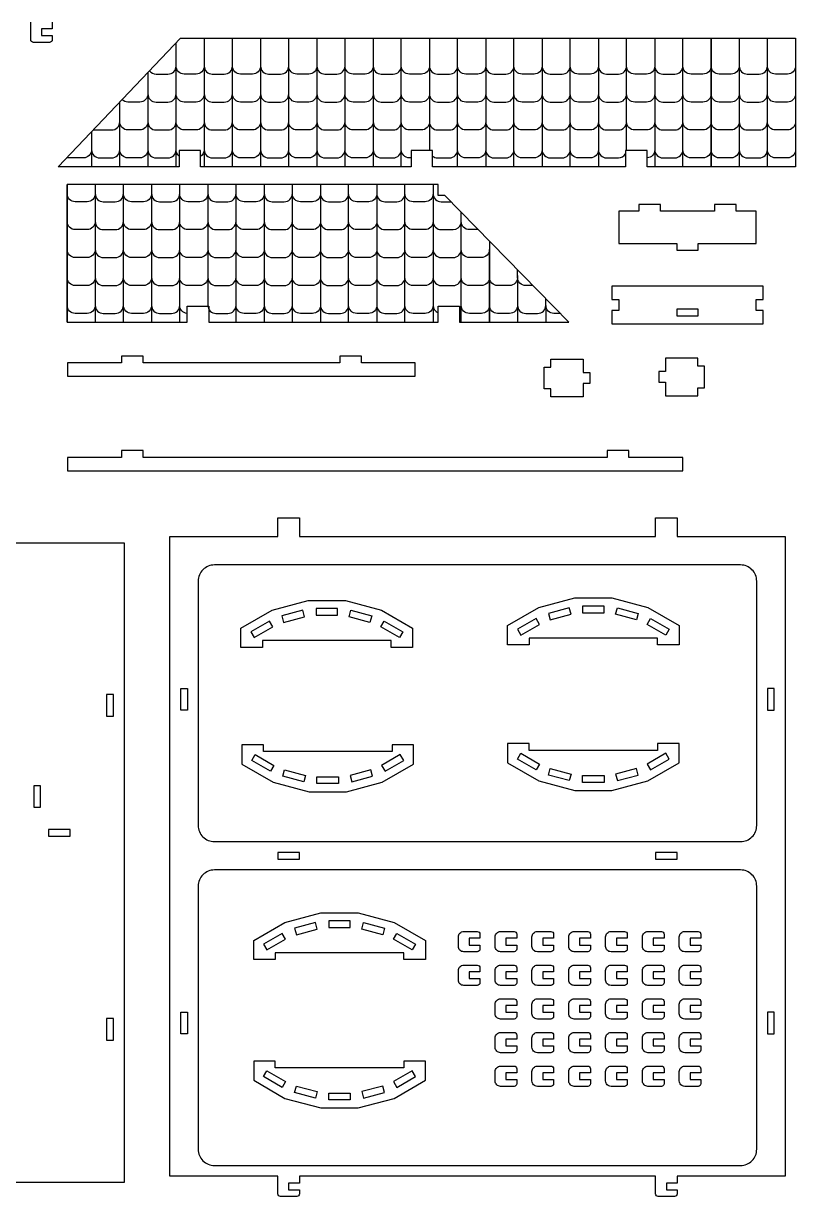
# Model space of a CAD drawing. Extents: x 2649.3 to 2742.3, y 2281.8 to 2353.6.
# Drawn here: x 2713.68 to 2742.3, y 2281.99 to 2325.46 of the extents above; entities that cross this region are included whole.
import ezdxf

# ---------------------------------------------------------------- set-up
doc = ezdxf.new("R2010")
doc.units = 0
doc.header["$MEASUREMENT"] = 0
doc.layers.add('LAYER1', color=18, linetype='CONTINUOUS')

msp = doc.modelspace()

# ---------------------------------------------------------------- linework, layer by layer
at = {"layer": 'LAYER1'}
for points in [[(2714.748, 2325.504), (2714.748, 2325.254), (2714.348, 2325.254), (2714.348, 2325.004), (2714.748, 2325.004), (2714.748, 2324.854, -0.414214), (2714.648, 2324.754), (2714.048, 2324.754, -0.414214), (2713.948, 2324.854), (2713.948, 2325.504)], [(2720.38, 2324.908), (2720.38, 2323.88, -0.414214), (2720.08, 2323.58), (2719.636, 2323.58, -0.414214), (2719.336, 2323.88), (2719.336, 2324.57)], [(2720.38, 2324.908), (2720.38, 2323.88, 0.414214), (2720.68, 2323.58), (2721.124, 2323.58, 0.414214), (2721.424, 2323.88), (2721.424, 2324.908)], [(2722.467, 2324.908), (2722.467, 2323.88, -0.414214), (2722.167, 2323.58), (2721.724, 2323.58, -0.414214), (2721.424, 2323.88), (2721.424, 2324.908)], [(2722.467, 2324.908), (2722.467, 2323.88, 0.414214), (2722.767, 2323.58), (2723.211, 2323.58, 0.414214), (2723.511, 2323.88), (2723.511, 2324.908)], [(2724.554, 2324.908), (2724.554, 2323.88, -0.414214), (2724.254, 2323.58), (2723.811, 2323.58, -0.414214), (2723.511, 2323.88), (2723.511, 2324.908)], [(2724.554, 2324.908), (2724.554, 2323.88, 0.414214), (2724.854, 2323.58), (2725.298, 2323.58, 0.414214), (2725.598, 2323.88), (2725.598, 2324.908)], [(2726.642, 2324.908), (2726.642, 2323.88, -0.414214), (2726.342, 2323.58), (2725.898, 2323.58, -0.414214), (2725.598, 2323.88), (2725.598, 2324.908)], [(2726.642, 2324.908), (2726.642, 2323.88, 0.414214), (2726.942, 2323.58), (2727.385, 2323.58, 0.414214), (2727.685, 2323.88), (2727.685, 2324.908)], [(2728.729, 2324.908), (2728.729, 2323.88, -0.414214), (2728.429, 2323.58), (2727.985, 2323.58, -0.414214), (2727.685, 2323.88), (2727.685, 2324.908)], [(2728.729, 2324.908), (2728.729, 2323.88, 0.414214), (2729.029, 2323.58), (2729.473, 2323.58, 0.414214), (2729.773, 2323.88), (2729.773, 2324.908)], [(2730.816, 2324.908), (2730.816, 2323.88, -0.414214), (2730.516, 2323.58), (2730.073, 2323.58, -0.414214), (2729.773, 2323.88), (2729.773, 2324.908)], [(2730.816, 2324.908), (2730.816, 2323.88, 0.414214), (2731.116, 2323.58), (2731.56, 2323.58, 0.414214), (2731.86, 2323.88), (2731.86, 2324.908)], [(2732.904, 2324.908), (2732.904, 2323.88, -0.414214), (2732.604, 2323.58), (2732.16, 2323.58, -0.414214), (2731.86, 2323.88), (2731.86, 2324.908)], [(2732.904, 2324.908), (2732.904, 2323.88, 0.414214), (2733.204, 2323.58), (2733.647, 2323.58, 0.414214), (2733.947, 2323.88), (2733.947, 2324.908)], [(2734.991, 2324.908), (2734.991, 2323.88, -0.414214), (2734.691, 2323.58), (2734.247, 2323.58, -0.414214), (2733.947, 2323.88), (2733.947, 2324.908)], [(2734.991, 2324.908), (2734.991, 2323.88, 0.414214), (2735.291, 2323.58), (2735.735, 2323.58, 0.414214), (2736.035, 2323.88), (2736.035, 2324.908)], [(2737.078, 2324.908), (2737.078, 2323.88, -0.414214), (2736.778, 2323.58), (2736.335, 2323.58, -0.414214), (2736.035, 2323.88), (2736.035, 2324.908)], [(2737.078, 2324.908), (2737.078, 2323.88, 0.414214), (2737.378, 2323.58), (2737.822, 2323.58, 0.414214), (2738.122, 2323.88), (2738.122, 2324.908)], [(2739.166, 2324.908), (2739.166, 2323.88, -0.414214), (2738.866, 2323.58), (2738.422, 2323.58, -0.414214), (2738.122, 2323.88), (2738.122, 2324.908)], [(2740.209, 2324.908), (2740.209, 2323.88, -0.414214), (2739.909, 2323.58), (2739.466, 2323.58, -0.414214), (2739.166, 2323.88), (2739.166, 2324.908)], [(2740.209, 2324.908), (2740.209, 2323.88, 0.414214), (2740.509, 2323.58), (2740.953, 2323.58, 0.414214), (2741.253, 2323.88), (2741.253, 2324.908)], [(2742.296, 2324.908), (2742.296, 2323.88, -0.414214), (2741.996, 2323.58), (2741.553, 2323.58, -0.414214), (2741.253, 2323.88), (2741.253, 2324.908)], [(2718.35, 2323.704, 0.240596), (2718.593, 2323.58), (2719.036, 2323.58, 0.414214), (2719.336, 2323.88), (2719.336, 2324.74)], [(2718.293, 2323.644), (2718.293, 2322.845, 0.414214), (2718.593, 2322.545), (2719.036, 2322.545, 0.414214), (2719.336, 2322.845), (2719.336, 2323.88)], [(2720.38, 2323.88), (2720.38, 2322.845, -0.414214), (2720.08, 2322.545), (2719.636, 2322.545, -0.414214), (2719.336, 2322.845), (2719.336, 2323.88)], [(2720.38, 2323.88), (2720.38, 2322.845, 0.414214), (2720.68, 2322.545), (2721.124, 2322.545, 0.414214), (2721.424, 2322.845), (2721.424, 2323.88)], [(2722.467, 2323.88), (2722.467, 2322.845, -0.414214), (2722.167, 2322.545), (2721.724, 2322.545, -0.414214), (2721.424, 2322.845), (2721.424, 2323.88)], [(2722.467, 2323.88), (2722.467, 2322.845, 0.414214), (2722.767, 2322.545), (2723.211, 2322.545, 0.414214), (2723.511, 2322.845), (2723.511, 2323.88)], [(2724.554, 2323.88), (2724.554, 2322.845, -0.414214), (2724.254, 2322.545), (2723.811, 2322.545, -0.414214), (2723.511, 2322.845), (2723.511, 2323.88)], [(2724.554, 2323.88), (2724.554, 2322.845, 0.414214), (2724.854, 2322.545), (2725.298, 2322.545, 0.414214), (2725.598, 2322.845), (2725.598, 2323.88)], [(2726.642, 2323.88), (2726.642, 2322.845, -0.414214), (2726.342, 2322.545), (2725.898, 2322.545, -0.414214), (2725.598, 2322.845), (2725.598, 2323.88)], [(2726.642, 2323.88), (2726.642, 2322.845, 0.414214), (2726.942, 2322.545), (2727.385, 2322.545, 0.414214), (2727.685, 2322.845), (2727.685, 2323.88)], [(2728.729, 2323.88), (2728.729, 2322.845, -0.414214), (2728.429, 2322.545), (2727.985, 2322.545, -0.414214), (2727.685, 2322.845), (2727.685, 2323.88)], [(2728.729, 2323.88), (2728.729, 2322.845, 0.414214), (2729.029, 2322.545), (2729.473, 2322.545, 0.414214), (2729.773, 2322.845), (2729.773, 2323.88)], [(2730.816, 2323.88), (2730.816, 2322.845, -0.414214), (2730.516, 2322.545), (2730.073, 2322.545, -0.414214), (2729.773, 2322.845), (2729.773, 2323.88)], [(2730.816, 2323.88), (2730.816, 2322.845, 0.414214), (2731.116, 2322.545), (2731.56, 2322.545, 0.414214), (2731.86, 2322.845), (2731.86, 2323.88)], [(2732.904, 2323.88), (2732.904, 2322.845, -0.414214), (2732.604, 2322.545), (2732.16, 2322.545, -0.414214), (2731.86, 2322.845), (2731.86, 2323.88)], [(2732.904, 2323.88), (2732.904, 2322.845, 0.414214), (2733.204, 2322.545), (2733.647, 2322.545, 0.414214), (2733.947, 2322.845), (2733.947, 2323.88)], [(2734.991, 2323.88), (2734.991, 2322.845, -0.414214), (2734.691, 2322.545), (2734.247, 2322.545, -0.414214), (2733.947, 2322.845), (2733.947, 2323.88)], [(2734.991, 2323.88), (2734.991, 2322.845, 0.414214), (2735.291, 2322.545), (2735.735, 2322.545, 0.414214), (2736.035, 2322.845), (2736.035, 2323.88)], [(2737.078, 2323.88), (2737.078, 2322.845, -0.414214), (2736.778, 2322.545), (2736.335, 2322.545, -0.414214), (2736.035, 2322.845), (2736.035, 2323.88)], [(2737.078, 2323.88), (2737.078, 2322.845, 0.414214), (2737.378, 2322.545), (2737.822, 2322.545, 0.414214), (2738.122, 2322.845), (2738.122, 2323.88)], [(2739.166, 2323.88), (2739.166, 2322.845, -0.414214), (2738.866, 2322.545), (2738.422, 2322.545, -0.414214), (2738.122, 2322.845), (2738.122, 2323.88)], [(2740.209, 2323.88), (2740.209, 2322.845, -0.414214), (2739.909, 2322.545), (2739.466, 2322.545, -0.414214), (2739.166, 2322.845), (2739.166, 2323.88)], [(2740.209, 2323.88), (2740.209, 2322.845, 0.414214), (2740.509, 2322.545), (2740.953, 2322.545, 0.414214), (2741.253, 2322.845), (2741.253, 2323.88)], [(2742.296, 2323.88), (2742.296, 2322.845, -0.414214), (2741.996, 2322.545), (2741.553, 2322.545, -0.414214), (2741.253, 2322.845), (2741.253, 2323.88)], [(2718.293, 2323.427), (2718.293, 2322.845, -0.414214), (2717.993, 2322.545), (2717.549, 2322.545, -0.203614), (2717.333, 2322.636)], [(2718.293, 2322.845), (2718.293, 2321.81, -0.414214), (2717.993, 2321.51), (2717.549, 2321.51, -0.414214), (2717.249, 2321.81), (2717.249, 2322.548)], [(2718.293, 2322.845), (2718.293, 2321.81, 0.414214), (2718.593, 2321.51), (2719.036, 2321.51, 0.414214), (2719.336, 2321.81), (2719.336, 2322.845)], [(2720.38, 2322.845), (2720.38, 2321.81, -0.414214), (2720.08, 2321.51), (2719.636, 2321.51, -0.414214), (2719.336, 2321.81), (2719.336, 2322.845)], [(2720.38, 2322.845), (2720.38, 2321.81, 0.414214), (2720.68, 2321.51), (2721.124, 2321.51, 0.414214), (2721.424, 2321.81), (2721.424, 2322.845)], [(2722.467, 2322.845), (2722.467, 2321.81, -0.414214), (2722.167, 2321.51), (2721.724, 2321.51, -0.414214), (2721.424, 2321.81), (2721.424, 2322.845)], [(2722.467, 2322.845), (2722.467, 2321.81, 0.414214), (2722.767, 2321.51), (2723.211, 2321.51, 0.414214), (2723.511, 2321.81), (2723.511, 2322.845)], [(2724.554, 2322.845), (2724.554, 2321.81, -0.414214), (2724.254, 2321.51), (2723.811, 2321.51, -0.414214), (2723.511, 2321.81), (2723.511, 2322.845)], [(2724.554, 2322.845), (2724.554, 2321.81, 0.414214), (2724.854, 2321.51), (2725.298, 2321.51, 0.414214), (2725.598, 2321.81), (2725.598, 2322.845)], [(2726.642, 2322.845), (2726.642, 2321.81, -0.414214), (2726.342, 2321.51), (2725.898, 2321.51, -0.414214), (2725.598, 2321.81), (2725.598, 2322.845)], [(2726.642, 2322.845), (2726.642, 2321.81, 0.414214), (2726.942, 2321.51), (2727.385, 2321.51, 0.414214), (2727.685, 2321.81), (2727.685, 2322.845)], [(2728.729, 2322.845), (2728.729, 2321.81, -0.414214), (2728.429, 2321.51), (2727.985, 2321.51, -0.414214), (2727.685, 2321.81), (2727.685, 2322.845)], [(2728.729, 2322.845), (2728.729, 2321.81, 0.414214), (2729.029, 2321.51), (2729.473, 2321.51, 0.414214), (2729.773, 2321.81), (2729.773, 2322.845)], [(2730.816, 2322.845), (2730.816, 2321.81, -0.414214), (2730.516, 2321.51), (2730.073, 2321.51, -0.414214), (2729.773, 2321.81), (2729.773, 2322.845)], [(2730.816, 2322.845), (2730.816, 2321.81, 0.414214), (2731.116, 2321.51), (2731.56, 2321.51, 0.414214), (2731.86, 2321.81), (2731.86, 2322.845)], [(2732.904, 2322.845), (2732.904, 2321.81, -0.414214), (2732.604, 2321.51), (2732.16, 2321.51, -0.414214), (2731.86, 2321.81), (2731.86, 2322.845)], [(2732.904, 2322.845), (2732.904, 2321.81, 0.414214), (2733.204, 2321.51), (2733.647, 2321.51, 0.414214), (2733.947, 2321.81), (2733.947, 2322.845)], [(2734.991, 2322.845), (2734.991, 2321.81, -0.414214), (2734.691, 2321.51), (2734.247, 2321.51, -0.414214), (2733.947, 2321.81), (2733.947, 2322.845)], [(2734.991, 2322.845), (2734.991, 2321.81, 0.414214), (2735.291, 2321.51), (2735.735, 2321.51, 0.414214), (2736.035, 2321.81), (2736.035, 2322.845)], [(2737.078, 2322.845), (2737.078, 2321.81, -0.414214), (2736.778, 2321.51), (2736.335, 2321.51, -0.414214), (2736.035, 2321.81), (2736.035, 2322.845)], [(2737.078, 2322.845), (2737.078, 2321.81, 0.414214), (2737.378, 2321.51), (2737.822, 2321.51, 0.414214), (2738.122, 2321.81), (2738.122, 2322.845)], [(2739.166, 2322.845), (2739.166, 2321.81, -0.414214), (2738.866, 2321.51), (2738.422, 2321.51, -0.414214), (2738.122, 2321.81), (2738.122, 2322.845)], [(2740.209, 2322.845), (2740.209, 2321.81, -0.414214), (2739.909, 2321.51), (2739.466, 2321.51, -0.414214), (2739.166, 2321.81), (2739.166, 2322.845)], [(2740.209, 2322.845), (2740.209, 2321.81, 0.414214), (2740.509, 2321.51), (2740.953, 2321.51, 0.414214), (2741.253, 2321.81), (2741.253, 2322.845)], [(2742.296, 2322.845), (2742.296, 2321.81, -0.414214), (2741.996, 2321.51), (2741.553, 2321.51, -0.414214), (2741.253, 2321.81), (2741.253, 2322.845)], [(2716.26, 2321.51), (2716.949, 2321.51, 0.414214), (2717.249, 2321.81), (2717.249, 2322.284)], [(2716.205, 2321.452), (2716.205, 2320.775, -0.414214), (2715.905, 2320.475), (2715.274, 2320.475)], [(2716.205, 2321.141), (2716.205, 2320.775, 0.414214), (2716.505, 2320.475), (2716.949, 2320.475, 0.414214), (2717.249, 2320.775), (2717.249, 2321.81)], [(2718.293, 2321.81), (2718.293, 2320.775, -0.414214), (2717.993, 2320.475), (2717.549, 2320.475, -0.414214), (2717.249, 2320.775), (2717.249, 2321.81)], [(2718.293, 2321.81), (2718.293, 2320.775, 0.414214), (2718.593, 2320.475), (2719.036, 2320.475, 0.414214), (2719.336, 2320.775), (2719.336, 2321.81)], [(2719.446, 2320.542, -0.225173), (2719.336, 2320.775), (2719.336, 2321.81)], [(2720.38, 2321.81), (2720.38, 2320.775, -0.250585), (2720.246, 2320.525)], [(2720.38, 2321.81), (2720.38, 2320.775, 0.414214), (2720.68, 2320.475), (2721.124, 2320.475, 0.414214), (2721.424, 2320.775), (2721.424, 2321.81)], [(2722.467, 2321.81), (2722.467, 2320.775, -0.414214), (2722.167, 2320.475), (2721.724, 2320.475, -0.414214), (2721.424, 2320.775), (2721.424, 2321.81)], [(2722.467, 2321.81), (2722.467, 2320.775, 0.414214), (2722.767, 2320.475), (2723.211, 2320.475, 0.414214), (2723.511, 2320.775), (2723.511, 2321.81)], [(2724.554, 2321.81), (2724.554, 2320.775, -0.414214), (2724.254, 2320.475), (2723.811, 2320.475, -0.414214), (2723.511, 2320.775), (2723.511, 2321.81)], [(2724.554, 2321.81), (2724.554, 2320.775, 0.414214), (2724.854, 2320.475), (2725.298, 2320.475, 0.414214), (2725.598, 2320.775), (2725.598, 2321.81)], [(2726.642, 2321.81), (2726.642, 2320.775, -0.414214), (2726.342, 2320.475), (2725.898, 2320.475, -0.414214), (2725.598, 2320.775), (2725.598, 2321.81)], [(2726.642, 2321.81), (2726.642, 2320.775, 0.414214), (2726.942, 2320.475), (2727.385, 2320.475, 0.414214), (2727.685, 2320.775), (2727.685, 2321.81)], [(2728.046, 2320.475), (2727.985, 2320.475, -0.414214), (2727.685, 2320.775), (2727.685, 2321.81)], [(2728.729, 2321.81), (2728.729, 2320.775, -0.02405), (2728.728, 2320.746)], [(2728.729, 2321.81), (2728.729, 2320.775, 0.02405), (2728.73, 2320.746)], [(2728.846, 2320.537, 0.165063), (2729.029, 2320.475), (2729.473, 2320.475, 0.414214), (2729.773, 2320.775), (2729.773, 2321.81)], [(2730.816, 2321.81), (2730.816, 2320.775, -0.414214), (2730.516, 2320.475), (2730.073, 2320.475, -0.414214), (2729.773, 2320.775), (2729.773, 2321.81)], [(2730.816, 2321.81), (2730.816, 2320.775, 0.414214), (2731.116, 2320.475), (2731.56, 2320.475, 0.414214), (2731.86, 2320.775), (2731.86, 2321.81)], [(2732.904, 2321.81), (2732.904, 2320.775, -0.414214), (2732.604, 2320.475), (2732.16, 2320.475, -0.414214), (2731.86, 2320.775), (2731.86, 2321.81)], [(2732.904, 2321.81), (2732.904, 2320.775, 0.414214), (2733.204, 2320.475), (2733.647, 2320.475, 0.414214), (2733.947, 2320.775), (2733.947, 2321.81)], [(2734.991, 2321.81), (2734.991, 2320.775, -0.414214), (2734.691, 2320.475), (2734.247, 2320.475, -0.414214), (2733.947, 2320.775), (2733.947, 2321.81)], [(2734.991, 2321.81), (2734.991, 2320.775, 0.414214), (2735.291, 2320.475), (2735.735, 2320.475, 0.2717), (2735.996, 2320.628)], [(2736.033, 2320.746, 0.02405), (2736.035, 2320.775), (2736.035, 2321.81)], [(2736.036, 2320.746, -0.02405), (2736.035, 2320.775), (2736.035, 2321.81)], [(2737.078, 2321.81), (2737.078, 2320.775, -0.396511), (2736.796, 2320.475)], [(2737.078, 2321.81), (2737.078, 2320.775, 0.414214), (2737.378, 2320.475), (2737.822, 2320.475, 0.414214), (2738.122, 2320.775), (2738.122, 2321.81)], [(2739.166, 2321.81), (2739.166, 2320.775, -0.414214), (2738.866, 2320.475), (2738.422, 2320.475, -0.414214), (2738.122, 2320.775), (2738.122, 2321.81)], [(2740.209, 2321.81), (2740.209, 2320.775, -0.414214), (2739.909, 2320.475), (2739.466, 2320.475, -0.414214), (2739.166, 2320.775), (2739.166, 2321.81)], [(2740.209, 2321.81), (2740.209, 2320.775, 0.414214), (2740.509, 2320.475), (2740.953, 2320.475, 0.414214), (2741.253, 2320.775), (2741.253, 2321.81)], [(2742.296, 2321.81), (2742.296, 2320.775, -0.414214), (2741.996, 2320.475), (2741.553, 2320.475, -0.414214), (2741.253, 2320.775), (2741.253, 2321.81)], [(2716.34, 2319.493), (2716.34, 2319.152, -0.414214), (2716.04, 2318.852), (2715.596, 2318.852, -0.414214), (2715.296, 2319.152), (2715.296, 2319.493)], [(2716.34, 2319.493), (2716.34, 2319.152, 0.414214), (2716.64, 2318.852), (2717.084, 2318.852, 0.414214), (2717.384, 2319.152), (2717.384, 2319.493)], [(2718.427, 2319.493), (2718.427, 2319.152, -0.414214), (2718.127, 2318.852), (2717.684, 2318.852, -0.414214), (2717.384, 2319.152), (2717.384, 2319.493)], [(2718.427, 2319.493), (2718.427, 2319.152, 0.414214), (2718.727, 2318.852), (2719.171, 2318.852, 0.414214), (2719.471, 2319.152), (2719.471, 2319.493)], [(2720.515, 2319.493), (2720.515, 2319.152, -0.414214), (2720.215, 2318.852), (2719.771, 2318.852, -0.414214), (2719.471, 2319.152), (2719.471, 2319.493)], [(2720.515, 2319.493), (2720.515, 2319.152, 0.414214), (2720.815, 2318.852), (2721.258, 2318.852, 0.414214), (2721.558, 2319.152), (2721.558, 2319.493)], [(2722.602, 2319.493), (2722.602, 2319.152, -0.414214), (2722.302, 2318.852), (2721.858, 2318.852, -0.414214), (2721.558, 2319.152), (2721.558, 2319.493)], [(2722.602, 2319.493), (2722.602, 2319.152, 0.414214), (2722.902, 2318.852), (2723.346, 2318.852, 0.414214), (2723.646, 2319.152), (2723.646, 2319.493)], [(2724.689, 2319.493), (2724.689, 2319.152, -0.414214), (2724.389, 2318.852), (2723.946, 2318.852, -0.414214), (2723.646, 2319.152), (2723.646, 2319.493)], [(2724.689, 2319.493), (2724.689, 2319.152, 0.414214), (2724.989, 2318.852), (2725.433, 2318.852, 0.414214), (2725.733, 2319.152), (2725.733, 2319.493)], [(2726.777, 2319.493), (2726.777, 2319.152, -0.414214), (2726.477, 2318.852), (2726.033, 2318.852, -0.414214), (2725.733, 2319.152), (2725.733, 2319.493)], [(2726.777, 2319.493), (2726.777, 2319.152, 0.414214), (2727.077, 2318.852), (2727.52, 2318.852, 0.414214), (2727.82, 2319.152), (2727.82, 2319.493)], [(2728.864, 2319.493), (2728.864, 2319.152, -0.414214), (2728.564, 2318.852), (2728.12, 2318.852, -0.414214), (2727.82, 2319.152), (2727.82, 2319.493)], [(2728.864, 2319.493), (2728.864, 2319.152, 0.414214), (2729.164, 2318.852), (2729.518, 2318.852)], [(2716.34, 2319.146), (2716.34, 2318.117, -0.414214), (2716.04, 2317.817), (2715.596, 2317.817, -0.414214), (2715.296, 2318.117), (2715.296, 2319.146)], [(2716.34, 2319.146), (2716.34, 2318.117, 0.414214), (2716.64, 2317.817), (2717.084, 2317.817, 0.414214), (2717.384, 2318.117), (2717.384, 2319.146)], [(2718.427, 2319.146), (2718.427, 2318.117, -0.414214), (2718.127, 2317.817), (2717.684, 2317.817, -0.414214), (2717.384, 2318.117), (2717.384, 2319.146)], [(2718.427, 2319.146), (2718.427, 2318.117, 0.414214), (2718.727, 2317.817), (2719.171, 2317.817, 0.414214), (2719.471, 2318.117), (2719.471, 2319.146)], [(2720.515, 2319.146), (2720.515, 2318.117, -0.414214), (2720.215, 2317.817), (2719.771, 2317.817, -0.414214), (2719.471, 2318.117), (2719.471, 2319.146)], [(2720.515, 2319.146), (2720.515, 2318.117, 0.414214), (2720.815, 2317.817), (2721.258, 2317.817, 0.414214), (2721.558, 2318.117), (2721.558, 2319.146)], [(2722.602, 2319.146), (2722.602, 2318.117, -0.414214), (2722.302, 2317.817), (2721.858, 2317.817, -0.414214), (2721.558, 2318.117), (2721.558, 2319.146)], [(2722.602, 2319.146), (2722.602, 2318.117, 0.414214), (2722.902, 2317.817), (2723.346, 2317.817, 0.414214), (2723.646, 2318.117), (2723.646, 2319.146)], [(2724.689, 2319.146), (2724.689, 2318.117, -0.414214), (2724.389, 2317.817), (2723.946, 2317.817, -0.414214), (2723.646, 2318.117), (2723.646, 2319.146)], [(2724.689, 2319.146), (2724.689, 2318.117, 0.414214), (2724.989, 2317.817), (2725.433, 2317.817, 0.414214), (2725.733, 2318.117), (2725.733, 2319.146)], [(2726.777, 2319.146), (2726.777, 2318.117, -0.414214), (2726.477, 2317.817), (2726.033, 2317.817, -0.414214), (2725.733, 2318.117), (2725.733, 2319.146)], [(2726.777, 2319.146), (2726.777, 2318.117, 0.414214), (2727.077, 2317.817), (2727.52, 2317.817, 0.414214), (2727.82, 2318.117), (2727.82, 2319.146)], [(2728.864, 2319.146), (2728.864, 2318.117, -0.414214), (2728.564, 2317.817), (2728.12, 2317.817, -0.414214), (2727.82, 2318.117), (2727.82, 2319.146)], [(2728.864, 2319.146), (2728.864, 2318.117, 0.414214), (2729.164, 2317.817), (2729.607, 2317.817, 0.3358), (2729.896, 2318.036)], [(2730.532, 2317.817), (2730.207, 2317.817, -0.414214), (2729.907, 2318.117), (2729.907, 2318.455)], [(2716.34, 2318.117), (2716.34, 2317.082, -0.414214), (2716.04, 2316.782), (2715.596, 2316.782, -0.414214), (2715.296, 2317.082), (2715.296, 2318.117)], [(2716.34, 2318.117), (2716.34, 2317.082, 0.414214), (2716.64, 2316.782), (2717.084, 2316.782, 0.414214), (2717.384, 2317.082), (2717.384, 2318.117)], [(2718.427, 2318.117), (2718.427, 2317.082, -0.414214), (2718.127, 2316.782), (2717.684, 2316.782, -0.414214), (2717.384, 2317.082), (2717.384, 2318.117)], [(2718.427, 2318.117), (2718.427, 2317.082, 0.414214), (2718.727, 2316.782), (2719.171, 2316.782, 0.414214), (2719.471, 2317.082), (2719.471, 2318.117)], [(2720.515, 2318.117), (2720.515, 2317.082, -0.414214), (2720.215, 2316.782), (2719.771, 2316.782, -0.414214), (2719.471, 2317.082), (2719.471, 2318.117)], [(2720.515, 2318.117), (2720.515, 2317.082, 0.414214), (2720.815, 2316.782), (2721.258, 2316.782, 0.414214), (2721.558, 2317.082), (2721.558, 2318.117)], [(2722.602, 2318.117), (2722.602, 2317.082, -0.414214), (2722.302, 2316.782), (2721.858, 2316.782, -0.414214), (2721.558, 2317.082), (2721.558, 2318.117)], [(2722.602, 2318.117), (2722.602, 2317.082, 0.414214), (2722.902, 2316.782), (2723.346, 2316.782, 0.414214), (2723.646, 2317.082), (2723.646, 2318.117)], [(2724.689, 2318.117), (2724.689, 2317.082, -0.414214), (2724.389, 2316.782), (2723.946, 2316.782, -0.414214), (2723.646, 2317.082), (2723.646, 2318.117)], [(2724.689, 2318.117), (2724.689, 2317.082, 0.414214), (2724.989, 2316.782), (2725.433, 2316.782, 0.414214), (2725.733, 2317.082), (2725.733, 2318.117)], [(2726.777, 2318.117), (2726.777, 2317.082, -0.414214), (2726.477, 2316.782), (2726.033, 2316.782, -0.414214), (2725.733, 2317.082), (2725.733, 2318.117)], [(2726.777, 2318.117), (2726.777, 2317.082, 0.414214), (2727.077, 2316.782), (2727.52, 2316.782, 0.414214), (2727.82, 2317.082), (2727.82, 2318.117)], [(2728.864, 2318.117), (2728.864, 2317.082, -0.414214), (2728.564, 2316.782), (2728.12, 2316.782, -0.414214), (2727.82, 2317.082), (2727.82, 2318.117)], [(2728.864, 2318.117), (2728.864, 2317.082, 0.414214), (2729.164, 2316.782), (2729.607, 2316.782, 0.414214), (2729.907, 2317.082), (2729.907, 2318.026)], [(2730.951, 2317.39), (2730.951, 2317.082, -0.414214), (2730.651, 2316.782), (2730.207, 2316.782, -0.414214), (2729.907, 2317.082), (2729.907, 2318.117)], [(2716.34, 2317.082), (2716.34, 2316.047, -0.414214), (2716.04, 2315.747), (2715.596, 2315.747, -0.414214), (2715.296, 2316.047), (2715.296, 2317.082)], [(2716.34, 2317.082), (2716.34, 2316.047, 0.414214), (2716.64, 2315.747), (2717.084, 2315.747, 0.414214), (2717.384, 2316.047), (2717.384, 2317.082)], [(2718.427, 2317.082), (2718.427, 2316.047, -0.414214), (2718.127, 2315.747), (2717.684, 2315.747, -0.414214), (2717.384, 2316.047), (2717.384, 2317.082)], [(2718.427, 2317.082), (2718.427, 2316.047, 0.414214), (2718.727, 2315.747), (2719.171, 2315.747, 0.414214), (2719.471, 2316.047), (2719.471, 2317.082)], [(2720.515, 2317.082), (2720.515, 2316.047, -0.414214), (2720.215, 2315.747), (2719.771, 2315.747, -0.414214), (2719.471, 2316.047), (2719.471, 2317.082)], [(2720.515, 2317.082), (2720.515, 2316.047, 0.414214), (2720.815, 2315.747), (2721.258, 2315.747, 0.414214), (2721.558, 2316.047), (2721.558, 2317.082)], [(2722.602, 2317.082), (2722.602, 2316.047, -0.414214), (2722.302, 2315.747), (2721.858, 2315.747, -0.414214), (2721.558, 2316.047), (2721.558, 2317.082)], [(2722.602, 2317.082), (2722.602, 2316.047, 0.414214), (2722.902, 2315.747), (2723.346, 2315.747, 0.414214), (2723.646, 2316.047), (2723.646, 2317.082)], [(2724.689, 2317.082), (2724.689, 2316.047, -0.414214), (2724.389, 2315.747), (2723.946, 2315.747, -0.414214), (2723.646, 2316.047), (2723.646, 2317.082)], [(2724.689, 2317.082), (2724.689, 2316.047, 0.414214), (2724.989, 2315.747), (2725.433, 2315.747, 0.414214), (2725.733, 2316.047), (2725.733, 2317.082)], [(2726.777, 2317.082), (2726.777, 2316.047, -0.414214), (2726.477, 2315.747), (2726.033, 2315.747, -0.414214), (2725.733, 2316.047), (2725.733, 2317.082)], [(2726.777, 2317.082), (2726.777, 2316.047, 0.414214), (2727.077, 2315.747), (2727.52, 2315.747, 0.414214), (2727.82, 2316.047), (2727.82, 2317.082)], [(2728.864, 2317.082), (2728.864, 2316.047, -0.414214), (2728.564, 2315.747), (2728.12, 2315.747, -0.414214), (2727.82, 2316.047), (2727.82, 2317.082)], [(2728.864, 2317.082), (2728.864, 2316.047, 0.414214), (2729.164, 2315.747), (2729.607, 2315.747, 0.414214), (2729.907, 2316.047), (2729.907, 2317.082)], [(2730.951, 2317.082), (2730.951, 2316.047, -0.414214), (2730.651, 2315.747), (2730.207, 2315.747, -0.414214), (2729.907, 2316.047), (2729.907, 2317.082)], [(2731.995, 2316.12), (2731.995, 2316.047, -0.414214), (2731.695, 2315.747), (2731.251, 2315.747, -0.414214), (2730.951, 2316.047), (2730.951, 2317.082)], [(2732.56, 2315.747), (2732.295, 2315.747, -0.414214), (2731.995, 2316.047), (2731.995, 2316.325)], [(2716.34, 2316.047), (2716.34, 2315.012, -0.414214), (2716.04, 2314.712), (2715.596, 2314.712, -0.414214), (2715.296, 2315.012), (2715.296, 2316.047)], [(2716.34, 2316.047), (2716.34, 2315.012, 0.414214), (2716.64, 2314.712), (2717.084, 2314.712, 0.414214), (2717.384, 2315.012), (2717.384, 2316.047)], [(2718.427, 2316.047), (2718.427, 2315.012, -0.414214), (2718.127, 2314.712), (2717.684, 2314.712, -0.414214), (2717.384, 2315.012), (2717.384, 2316.047)], [(2718.427, 2316.047), (2718.427, 2315.012, 0.414214), (2718.727, 2314.712), (2719.171, 2314.712, 0.414214), (2719.471, 2315.012), (2719.471, 2316.047)], [(2719.746, 2314.713, -0.390382), (2719.471, 2315.012), (2719.471, 2316.047)], [(2720.515, 2316.047), (2720.515, 2315.012, -0.02405), (2720.513, 2314.984)], [(2720.515, 2316.047), (2720.515, 2315.012, 0.414214), (2720.815, 2314.712), (2721.258, 2314.712, 0.414214), (2721.558, 2315.012), (2721.558, 2316.047)], [(2722.602, 2316.047), (2722.602, 2315.012, -0.414214), (2722.302, 2314.712), (2721.858, 2314.712, -0.414214), (2721.558, 2315.012), (2721.558, 2316.047)], [(2722.602, 2316.047), (2722.602, 2315.012, 0.414214), (2722.902, 2314.712), (2723.346, 2314.712, 0.414214), (2723.646, 2315.012), (2723.646, 2316.047)], [(2724.689, 2316.047), (2724.689, 2315.012, -0.414214), (2724.389, 2314.712), (2723.946, 2314.712, -0.414214), (2723.646, 2315.012), (2723.646, 2316.047)], [(2724.689, 2316.047), (2724.689, 2315.012, 0.414214), (2724.989, 2314.712), (2725.433, 2314.712, 0.414214), (2725.733, 2315.012), (2725.733, 2316.047)], [(2726.777, 2316.047), (2726.777, 2315.012, -0.414214), (2726.477, 2314.712), (2726.033, 2314.712, -0.414214), (2725.733, 2315.012), (2725.733, 2316.047)], [(2726.777, 2316.047), (2726.777, 2315.012, 0.414214), (2727.077, 2314.712), (2727.52, 2314.712, 0.414214), (2727.82, 2315.012), (2727.82, 2316.047)], [(2728.864, 2316.047), (2728.864, 2315.012, -0.414214), (2728.564, 2314.712), (2728.12, 2314.712, -0.414214), (2727.82, 2315.012), (2727.82, 2316.047)], [(2728.864, 2316.047), (2728.864, 2315.012, 0.300781), (2729.046, 2314.736)], [(2729.846, 2314.831, 0.163773), (2729.907, 2315.012), (2729.907, 2316.047)], [(2730.951, 2316.047), (2730.951, 2315.012, -0.414214), (2730.651, 2314.712), (2730.207, 2314.712, -0.414214), (2729.907, 2315.012), (2729.907, 2316.047)], [(2731.995, 2316.047), (2731.995, 2315.012, -0.414214), (2731.695, 2314.712), (2731.251, 2314.712, -0.414214), (2730.951, 2315.012), (2730.951, 2316.047)], [(2731.995, 2316.047), (2731.995, 2315.012, 0.414214), (2732.295, 2314.712), (2732.738, 2314.712, 0.414214), (2733.038, 2315.012), (2733.038, 2315.167)], [(2733.574, 2314.712), (2733.338, 2314.712, -0.414214), (2733.038, 2315.012), (2733.038, 2315.259)]]:
    msp.add_lwpolyline(points, format="xyb", dxfattribs=at)
for points in [[(2728.846, 2320.146), (2728.846, 2320.746), (2728.046, 2320.746), (2728.046, 2320.146), (2720.246, 2320.146), (2720.246, 2320.746), (2719.446, 2320.746), (2719.446, 2320.146), (2714.961, 2320.146), (2719.496, 2324.908), (2742.296, 2324.908), (2742.296, 2320.146), (2736.796, 2320.146), (2736.796, 2320.746), (2735.996, 2320.746), (2735.996, 2320.146)], [(2729.046, 2314.384), (2729.046, 2314.984), (2729.846, 2314.984), (2729.846, 2314.384), (2733.896, 2314.384), (2729.296, 2319.079), (2729.046, 2319.079), (2729.046, 2319.493), (2715.296, 2319.493), (2715.296, 2314.384), (2719.746, 2314.384), (2719.746, 2314.984), (2720.546, 2314.984), (2720.546, 2314.384)], [(2737.292, 2318.504), (2737.292, 2318.754), (2736.492, 2318.754), (2736.492, 2318.504), (2735.742, 2318.504), (2735.742, 2317.304), (2737.892, 2317.304), (2737.892, 2317.054), (2738.692, 2317.054), (2738.692, 2317.304), (2740.842, 2317.304), (2740.842, 2318.504), (2740.092, 2318.504), (2740.092, 2318.754), (2739.292, 2318.754), (2739.292, 2318.504)], [(2735.492, 2315.223), (2735.742, 2315.223), (2735.742, 2314.823), (2735.492, 2314.823), (2735.492, 2314.323), (2741.092, 2314.323), (2741.092, 2314.823), (2740.842, 2314.823), (2740.842, 2315.223), (2741.092, 2315.223), (2741.092, 2315.723), (2735.492, 2315.723)], [(2737.892, 2314.623), (2738.692, 2314.623), (2738.692, 2314.873), (2737.892, 2314.873)], [(2715.317, 2312.884), (2715.317, 2312.384), (2728.203, 2312.384), (2728.203, 2312.884), (2726.203, 2312.884), (2726.203, 2313.134), (2725.403, 2313.134), (2725.403, 2312.884), (2718.117, 2312.884), (2718.117, 2313.134), (2717.317, 2313.134), (2717.317, 2312.884)], [(2734.427, 2312.52), (2734.677, 2312.52), (2734.677, 2312.12), (2734.427, 2312.12), (2734.427, 2311.62), (2733.227, 2311.62), (2733.227, 2311.92), (2732.977, 2311.92), (2732.977, 2312.72), (2733.227, 2312.72), (2733.227, 2313.02), (2734.427, 2313.02)], [(2737.475, 2312.561), (2737.225, 2312.561), (2737.225, 2312.161), (2737.475, 2312.161), (2737.475, 2311.661), (2738.675, 2311.661), (2738.675, 2311.961), (2738.925, 2311.961), (2738.925, 2312.761), (2738.675, 2312.761), (2738.675, 2313.061), (2737.475, 2313.061)], [(2715.313, 2309.378), (2715.313, 2308.878), (2738.113, 2308.878), (2738.113, 2309.378), (2736.113, 2309.378), (2736.113, 2309.628), (2735.313, 2309.628), (2735.313, 2309.378), (2718.113, 2309.378), (2718.113, 2309.628), (2717.313, 2309.628), (2717.313, 2309.378)], [(2722.542, 2302.591), (2722.542, 2302.341), (2721.742, 2302.341), (2721.742, 2303.051), (2722.902, 2303.721), (2724.234, 2304.078), (2725.613, 2304.078), (2726.945, 2303.721), (2728.105, 2303.051), (2728.105, 2302.341), (2727.305, 2302.341), (2727.305, 2302.591)], [(2732.421, 2302.684), (2732.421, 2302.434), (2731.621, 2302.434), (2731.621, 2303.144), (2732.781, 2303.813), (2734.113, 2304.17), (2735.492, 2304.17), (2736.824, 2303.813), (2737.984, 2303.144), (2737.984, 2302.434), (2737.184, 2302.434), (2737.184, 2302.684)], [(2723.324, 2303.264), (2724.097, 2303.472), (2724.032, 2303.713), (2723.259, 2303.506)], [(2724.524, 2303.528), (2725.324, 2303.528), (2725.324, 2303.778), (2724.524, 2303.778)], [(2726.523, 2303.264), (2725.75, 2303.472), (2725.815, 2303.713), (2726.588, 2303.506)], [(2733.203, 2303.357), (2733.976, 2303.564), (2733.911, 2303.806), (2733.138, 2303.599)], [(2734.403, 2303.62), (2735.203, 2303.62), (2735.203, 2303.87), (2734.403, 2303.87)], [(2736.402, 2303.357), (2735.629, 2303.564), (2735.694, 2303.806), (2736.467, 2303.599)], [(2722.234, 2302.7), (2722.926, 2303.1), (2722.801, 2303.316), (2722.109, 2302.916)], [(2727.614, 2302.7), (2726.921, 2303.1), (2727.046, 2303.316), (2727.739, 2302.916)], [(2732.112, 2302.792), (2732.805, 2303.192), (2732.68, 2303.409), (2731.987, 2303.009)], [(2737.493, 2302.792), (2736.8, 2303.192), (2736.925, 2303.409), (2737.618, 2303.009)], [(2716.761, 2300.589), (2716.761, 2299.789), (2717.011, 2299.789), (2717.011, 2300.589)], [(2719.758, 2300.818), (2719.758, 2300.018), (2719.508, 2300.018), (2719.508, 2300.818)], [(2741.258, 2300.818), (2741.258, 2300.018), (2741.508, 2300.018), (2741.508, 2300.818)], [(2722.577, 2298.478), (2722.577, 2298.728), (2721.777, 2298.728), (2721.777, 2298.018), (2722.937, 2297.348), (2724.269, 2296.991), (2725.648, 2296.991), (2726.98, 2297.348), (2728.14, 2298.018), (2728.14, 2298.728), (2727.34, 2298.728), (2727.34, 2298.478)], [(2722.268, 2298.369), (2722.961, 2297.969), (2722.836, 2297.753), (2722.143, 2298.153)], [(2727.648, 2298.369), (2726.955, 2297.969), (2727.08, 2297.753), (2727.773, 2298.153)], [(2732.421, 2298.524), (2732.421, 2298.774), (2731.621, 2298.774), (2731.621, 2298.064), (2732.781, 2297.395), (2734.113, 2297.038), (2735.492, 2297.038), (2736.824, 2297.395), (2737.984, 2298.064), (2737.984, 2298.774), (2737.184, 2298.774), (2737.184, 2298.524)], [(2732.112, 2298.416), (2732.805, 2298.016), (2732.68, 2297.799), (2731.987, 2298.199)], [(2737.493, 2298.416), (2736.8, 2298.016), (2736.925, 2297.799), (2737.618, 2298.199)], [(2723.359, 2297.805), (2724.131, 2297.598), (2724.067, 2297.356), (2723.294, 2297.563)], [(2724.558, 2297.541), (2725.358, 2297.541), (2725.358, 2297.291), (2724.558, 2297.291)], [(2726.558, 2297.805), (2725.785, 2297.598), (2725.85, 2297.356), (2726.622, 2297.563)], [(2733.203, 2297.851), (2733.976, 2297.644), (2733.911, 2297.402), (2733.138, 2297.609)], [(2734.403, 2297.588), (2735.203, 2297.588), (2735.203, 2297.338), (2734.403, 2297.338)], [(2736.402, 2297.851), (2735.629, 2297.644), (2735.694, 2297.402), (2736.467, 2297.609)], [(2714.061, 2297.214), (2714.061, 2296.414), (2714.311, 2296.414), (2714.311, 2297.214)], [(2714.611, 2295.344), (2715.411, 2295.344), (2715.411, 2295.594), (2714.611, 2295.594)], [(2723.108, 2294.493), (2723.908, 2294.493), (2723.908, 2294.743), (2723.108, 2294.743)], [(2737.108, 2294.493), (2737.908, 2294.493), (2737.908, 2294.743), (2737.108, 2294.743)], [(2723.013, 2291.019), (2723.013, 2290.769), (2722.213, 2290.769), (2722.213, 2291.479), (2723.373, 2292.149), (2724.705, 2292.506), (2726.084, 2292.506), (2727.416, 2292.149), (2728.576, 2291.479), (2728.576, 2290.769), (2727.776, 2290.769), (2727.776, 2291.019)], [(2723.795, 2291.692), (2724.568, 2291.9), (2724.503, 2292.141), (2723.73, 2291.934)], [(2724.994, 2291.956), (2725.794, 2291.956), (2725.794, 2292.206), (2724.994, 2292.206)], [(2726.994, 2291.692), (2726.221, 2291.9), (2726.286, 2292.141), (2727.059, 2291.934)], [(2722.704, 2291.128), (2723.397, 2291.528), (2723.272, 2291.744), (2722.579, 2291.344)], [(2728.084, 2291.128), (2727.392, 2291.528), (2727.517, 2291.744), (2728.209, 2291.344)], [(2719.758, 2288.818), (2719.758, 2288.018), (2719.508, 2288.018), (2719.508, 2288.818)], [(2741.258, 2288.818), (2741.258, 2288.018), (2741.508, 2288.018), (2741.508, 2288.818)], [(2716.761, 2288.589), (2716.761, 2287.789), (2717.011, 2287.789), (2717.011, 2288.589)], [(2723.013, 2286.76), (2723.013, 2287.01), (2722.213, 2287.01), (2722.213, 2286.301), (2723.373, 2285.631), (2724.705, 2285.274), (2726.084, 2285.274), (2727.416, 2285.631), (2728.576, 2286.301), (2728.576, 2287.01), (2727.776, 2287.01), (2727.776, 2286.76)], [(2722.704, 2286.652), (2723.397, 2286.252), (2723.272, 2286.035), (2722.579, 2286.435)], [(2728.084, 2286.652), (2727.392, 2286.252), (2727.517, 2286.035), (2728.209, 2286.435)], [(2723.795, 2286.087), (2724.568, 2285.88), (2724.503, 2285.639), (2723.73, 2285.846)], [(2724.994, 2285.824), (2725.794, 2285.824), (2725.794, 2285.574), (2724.994, 2285.574)], [(2726.994, 2286.087), (2726.221, 2285.88), (2726.286, 2285.639), (2727.059, 2285.846)]]:
    msp.add_lwpolyline(points, close=True, dxfattribs=at)
for points in [[(2716.205, 2320.775), (2716.205, 2320.146)], [(2716.205, 2320.775), (2716.205, 2320.146)], [(2717.249, 2320.146), (2717.249, 2320.775)], [(2717.249, 2320.146), (2717.249, 2320.775)], [(2718.293, 2320.775), (2718.293, 2320.146)], [(2718.293, 2320.775), (2718.293, 2320.146)], [(2719.336, 2320.146), (2719.336, 2320.775)], [(2719.336, 2320.146), (2719.336, 2320.775)], [(2720.38, 2320.775), (2720.38, 2320.146)], [(2720.38, 2320.775), (2720.38, 2320.146)], [(2721.424, 2320.146), (2721.424, 2320.775)], [(2721.424, 2320.146), (2721.424, 2320.775)], [(2722.467, 2320.775), (2722.467, 2320.146)], [(2722.467, 2320.775), (2722.467, 2320.146)], [(2723.511, 2320.146), (2723.511, 2320.775)], [(2723.511, 2320.146), (2723.511, 2320.775)], [(2724.554, 2320.775), (2724.554, 2320.146)], [(2724.554, 2320.775), (2724.554, 2320.146)], [(2725.598, 2320.146), (2725.598, 2320.775)], [(2725.598, 2320.146), (2725.598, 2320.775)], [(2726.642, 2320.775), (2726.642, 2320.146)], [(2726.642, 2320.775), (2726.642, 2320.146)], [(2727.685, 2320.146), (2727.685, 2320.775)], [(2727.685, 2320.146), (2727.685, 2320.775)], [(2728.729, 2320.775), (2728.729, 2320.746)], [(2728.729, 2320.775), (2728.729, 2320.746)], [(2729.773, 2320.146), (2729.773, 2320.775)], [(2729.773, 2320.146), (2729.773, 2320.775)], [(2730.816, 2320.775), (2730.816, 2320.146)], [(2730.816, 2320.775), (2730.816, 2320.146)], [(2731.86, 2320.146), (2731.86, 2320.775)], [(2731.86, 2320.146), (2731.86, 2320.775)], [(2732.904, 2320.775), (2732.904, 2320.146)], [(2732.904, 2320.775), (2732.904, 2320.146)], [(2733.947, 2320.146), (2733.947, 2320.775)], [(2733.947, 2320.146), (2733.947, 2320.775)], [(2734.991, 2320.775), (2734.991, 2320.146)], [(2734.991, 2320.775), (2734.991, 2320.146)], [(2736.035, 2320.746), (2736.035, 2320.775)], [(2736.035, 2320.746), (2736.035, 2320.775)], [(2737.078, 2320.775), (2737.078, 2320.146)], [(2737.078, 2320.775), (2737.078, 2320.146)], [(2738.122, 2320.146), (2738.122, 2320.775)], [(2738.122, 2320.146), (2738.122, 2320.775)], [(2739.166, 2320.775), (2739.166, 2320.146)], [(2739.166, 2320.146), (2739.166, 2320.775)], [(2740.209, 2320.775), (2740.209, 2320.146)], [(2740.209, 2320.775), (2740.209, 2320.146)], [(2741.253, 2320.146), (2741.253, 2320.775)], [(2741.253, 2320.146), (2741.253, 2320.775)], [(2742.296, 2320.775), (2742.296, 2320.146)], [(2715.296, 2314.384), (2715.296, 2315.012)], [(2716.34, 2315.012), (2716.34, 2314.384)], [(2716.34, 2315.012), (2716.34, 2314.384)], [(2717.384, 2314.384), (2717.384, 2315.012)], [(2717.384, 2314.384), (2717.384, 2315.012)], [(2718.427, 2315.012), (2718.427, 2314.384)], [(2718.427, 2315.012), (2718.427, 2314.384)], [(2719.471, 2314.384), (2719.471, 2315.012)], [(2719.471, 2314.384), (2719.471, 2315.012)], [(2720.515, 2315.012), (2720.515, 2314.984)], [(2720.515, 2315.012), (2720.515, 2314.984)], [(2721.558, 2314.384), (2721.558, 2315.012)], [(2721.558, 2314.384), (2721.558, 2315.012)], [(2722.602, 2315.012), (2722.602, 2314.384)], [(2722.602, 2315.012), (2722.602, 2314.384)], [(2723.646, 2314.384), (2723.646, 2315.012)], [(2723.646, 2314.384), (2723.646, 2315.012)], [(2724.689, 2315.012), (2724.689, 2314.384)], [(2724.689, 2315.012), (2724.689, 2314.384)], [(2725.733, 2314.384), (2725.733, 2315.012)], [(2725.733, 2314.384), (2725.733, 2315.012)], [(2726.777, 2315.012), (2726.777, 2314.384)], [(2726.777, 2315.012), (2726.777, 2314.384)], [(2727.82, 2314.384), (2727.82, 2315.012)], [(2727.82, 2314.384), (2727.82, 2315.012)], [(2728.864, 2315.012), (2728.864, 2314.384)], [(2728.864, 2315.012), (2728.864, 2314.384)], [(2729.907, 2314.384), (2729.907, 2315.012)], [(2729.907, 2314.384), (2729.907, 2315.012)], [(2730.951, 2315.012), (2730.951, 2314.384)], [(2730.951, 2314.384), (2730.951, 2315.012)], [(2731.995, 2315.012), (2731.995, 2314.384)], [(2731.995, 2315.012), (2731.995, 2314.384)], [(2733.038, 2315.012), (2733.038, 2314.384)], [(2713.411, 2306.214), (2717.411, 2306.214), (2717.411, 2282.514), (2713.411, 2282.514)]]:
    msp.add_lwpolyline(points, dxfattribs=at)
for points in [[(2723.908, 2306.443), (2737.108, 2306.443), (2737.108, 2307.143), (2737.908, 2307.143), (2737.908, 2306.443), (2741.908, 2306.443), (2741.908, 2282.743), (2737.908, 2282.743), (2737.908, 2282.493), (2737.508, 2282.493), (2737.508, 2282.243), (2737.908, 2282.243), (2737.908, 2282.093, -0.414214), (2737.808, 2281.993), (2737.208, 2281.993, -0.414214), (2737.108, 2282.093), (2737.108, 2282.743), (2723.908, 2282.743), (2723.908, 2282.493), (2723.508, 2282.493), (2723.508, 2282.243), (2723.908, 2282.243), (2723.908, 2282.093, -0.414214), (2723.808, 2281.993), (2723.208, 2281.993, -0.414214), (2723.108, 2282.093), (2723.108, 2282.743), (2719.108, 2282.743), (2719.108, 2306.443), (2723.108, 2306.443), (2723.108, 2307.143), (2723.908, 2307.143)], [(2740.258, 2305.393), (2720.758, 2305.393, 0.414214), (2720.158, 2304.793), (2720.158, 2295.743, 0.414214), (2720.758, 2295.143), (2740.258, 2295.143, 0.414214), (2740.858, 2295.743), (2740.858, 2304.793, 0.414214)], [(2740.258, 2294.093), (2720.758, 2294.093, 0.414214), (2720.158, 2293.493), (2720.158, 2283.743, 0.414214), (2720.758, 2283.143), (2740.258, 2283.143, 0.414214), (2740.858, 2283.743), (2740.858, 2293.493, 0.414214)], [(2730.498, 2291.062), (2729.998, 2291.062, -0.414214), (2729.798, 2291.262), (2729.798, 2291.612, -0.414214), (2729.998, 2291.812), (2730.498, 2291.812, -0.414214), (2730.598, 2291.712), (2730.598, 2291.562), (2730.198, 2291.562), (2730.198, 2291.312), (2730.598, 2291.312), (2730.598, 2291.162, -0.414214)], [(2731.863, 2291.062), (2731.363, 2291.062, -0.414214), (2731.163, 2291.262), (2731.163, 2291.612, -0.414214), (2731.363, 2291.812), (2731.863, 2291.812, -0.414214), (2731.963, 2291.712), (2731.963, 2291.562), (2731.563, 2291.562), (2731.563, 2291.312), (2731.963, 2291.312), (2731.963, 2291.162, -0.414214)], [(2733.228, 2291.062), (2732.728, 2291.062, -0.414214), (2732.528, 2291.262), (2732.528, 2291.612, -0.414214), (2732.728, 2291.812), (2733.228, 2291.812, -0.414214), (2733.328, 2291.712), (2733.328, 2291.562), (2732.928, 2291.562), (2732.928, 2291.312), (2733.328, 2291.312), (2733.328, 2291.162, -0.414214)], [(2734.593, 2291.062), (2734.093, 2291.062, -0.414214), (2733.893, 2291.262), (2733.893, 2291.612, -0.414214), (2734.093, 2291.812), (2734.593, 2291.812, -0.414214), (2734.693, 2291.712), (2734.693, 2291.562), (2734.293, 2291.562), (2734.293, 2291.312), (2734.693, 2291.312), (2734.693, 2291.162, -0.414214)], [(2735.958, 2291.062), (2735.458, 2291.062, -0.414214), (2735.258, 2291.262), (2735.258, 2291.612, -0.414214), (2735.458, 2291.812), (2735.958, 2291.812, -0.414214), (2736.058, 2291.712), (2736.058, 2291.562), (2735.658, 2291.562), (2735.658, 2291.312), (2736.058, 2291.312), (2736.058, 2291.162, -0.414214)], [(2737.322, 2291.062), (2736.822, 2291.062, -0.414214), (2736.622, 2291.262), (2736.622, 2291.612, -0.414214), (2736.822, 2291.812), (2737.322, 2291.812, -0.414214), (2737.422, 2291.712), (2737.422, 2291.562), (2737.022, 2291.562), (2737.022, 2291.312), (2737.422, 2291.312), (2737.422, 2291.162, -0.414214)], [(2738.687, 2291.062), (2738.187, 2291.062, -0.414214), (2737.987, 2291.262), (2737.987, 2291.612, -0.414214), (2738.187, 2291.812), (2738.687, 2291.812, -0.414214), (2738.787, 2291.712), (2738.787, 2291.562), (2738.387, 2291.562), (2738.387, 2291.312), (2738.787, 2291.312), (2738.787, 2291.162, -0.414214)], [(2730.498, 2289.815), (2729.998, 2289.815, -0.414214), (2729.798, 2290.015), (2729.798, 2290.365, -0.414214), (2729.998, 2290.565), (2730.498, 2290.565, -0.414214), (2730.598, 2290.465), (2730.598, 2290.315), (2730.198, 2290.315), (2730.198, 2290.065), (2730.598, 2290.065), (2730.598, 2289.915, -0.414214)], [(2731.863, 2289.815), (2731.363, 2289.815, -0.414214), (2731.163, 2290.015), (2731.163, 2290.365, -0.414214), (2731.363, 2290.565), (2731.863, 2290.565, -0.414214), (2731.963, 2290.465), (2731.963, 2290.315), (2731.563, 2290.315), (2731.563, 2290.065), (2731.963, 2290.065), (2731.963, 2289.915, -0.414214)], [(2733.228, 2289.815), (2732.728, 2289.815, -0.414214), (2732.528, 2290.015), (2732.528, 2290.365, -0.414214), (2732.728, 2290.565), (2733.228, 2290.565, -0.414214), (2733.328, 2290.465), (2733.328, 2290.315), (2732.928, 2290.315), (2732.928, 2290.065), (2733.328, 2290.065), (2733.328, 2289.915, -0.414214)], [(2734.593, 2289.815), (2734.093, 2289.815, -0.414214), (2733.893, 2290.015), (2733.893, 2290.365, -0.414214), (2734.093, 2290.565), (2734.593, 2290.565, -0.414214), (2734.693, 2290.465), (2734.693, 2290.315), (2734.293, 2290.315), (2734.293, 2290.065), (2734.693, 2290.065), (2734.693, 2289.915, -0.414214)], [(2735.958, 2289.815), (2735.458, 2289.815, -0.414214), (2735.258, 2290.015), (2735.258, 2290.365, -0.414214), (2735.458, 2290.565), (2735.958, 2290.565, -0.414214), (2736.058, 2290.465), (2736.058, 2290.315), (2735.658, 2290.315), (2735.658, 2290.065), (2736.058, 2290.065), (2736.058, 2289.915, -0.414214)], [(2737.322, 2289.815), (2736.822, 2289.815, -0.414214), (2736.622, 2290.015), (2736.622, 2290.365, -0.414214), (2736.822, 2290.565), (2737.322, 2290.565, -0.414214), (2737.422, 2290.465), (2737.422, 2290.315), (2737.022, 2290.315), (2737.022, 2290.065), (2737.422, 2290.065), (2737.422, 2289.915, -0.414214)], [(2738.687, 2289.815), (2738.187, 2289.815, -0.414214), (2737.987, 2290.015), (2737.987, 2290.365, -0.414214), (2738.187, 2290.565), (2738.687, 2290.565, -0.414214), (2738.787, 2290.465), (2738.787, 2290.315), (2738.387, 2290.315), (2738.387, 2290.065), (2738.787, 2290.065), (2738.787, 2289.915, -0.414214)], [(2731.863, 2288.568), (2731.363, 2288.568, -0.414214), (2731.163, 2288.768), (2731.163, 2289.118, -0.414214), (2731.363, 2289.318), (2731.863, 2289.318, -0.414214), (2731.963, 2289.218), (2731.963, 2289.068), (2731.563, 2289.068), (2731.563, 2288.818), (2731.963, 2288.818), (2731.963, 2288.668, -0.414214)], [(2733.228, 2288.568), (2732.728, 2288.568, -0.414214), (2732.528, 2288.768), (2732.528, 2289.118, -0.414214), (2732.728, 2289.318), (2733.228, 2289.318, -0.414214), (2733.328, 2289.218), (2733.328, 2289.068), (2732.928, 2289.068), (2732.928, 2288.818), (2733.328, 2288.818), (2733.328, 2288.668, -0.414214)], [(2734.593, 2288.568), (2734.093, 2288.568, -0.414214), (2733.893, 2288.768), (2733.893, 2289.118, -0.414214), (2734.093, 2289.318), (2734.593, 2289.318, -0.414214), (2734.693, 2289.218), (2734.693, 2289.068), (2734.293, 2289.068), (2734.293, 2288.818), (2734.693, 2288.818), (2734.693, 2288.668, -0.414214)], [(2735.958, 2288.568), (2735.458, 2288.568, -0.414214), (2735.258, 2288.768), (2735.258, 2289.118, -0.414214), (2735.458, 2289.318), (2735.958, 2289.318, -0.414214), (2736.058, 2289.218), (2736.058, 2289.068), (2735.658, 2289.068), (2735.658, 2288.818), (2736.058, 2288.818), (2736.058, 2288.668, -0.414214)], [(2737.322, 2288.568), (2736.822, 2288.568, -0.414214), (2736.622, 2288.768), (2736.622, 2289.118, -0.414214), (2736.822, 2289.318), (2737.322, 2289.318, -0.414214), (2737.422, 2289.218), (2737.422, 2289.068), (2737.022, 2289.068), (2737.022, 2288.818), (2737.422, 2288.818), (2737.422, 2288.668, -0.414214)], [(2738.687, 2288.568), (2738.187, 2288.568, -0.414214), (2737.987, 2288.768), (2737.987, 2289.118, -0.414214), (2738.187, 2289.318), (2738.687, 2289.318, -0.414214), (2738.787, 2289.218), (2738.787, 2289.068), (2738.387, 2289.068), (2738.387, 2288.818), (2738.787, 2288.818), (2738.787, 2288.668, -0.414214)], [(2731.863, 2287.322), (2731.363, 2287.322, -0.414214), (2731.163, 2287.522), (2731.163, 2287.872, -0.414214), (2731.363, 2288.072), (2731.863, 2288.072, -0.414214), (2731.963, 2287.972), (2731.963, 2287.822), (2731.563, 2287.822), (2731.563, 2287.572), (2731.963, 2287.572), (2731.963, 2287.422, -0.414214)], [(2733.228, 2287.322), (2732.728, 2287.322, -0.414214), (2732.528, 2287.522), (2732.528, 2287.872, -0.414214), (2732.728, 2288.072), (2733.228, 2288.072, -0.414214), (2733.328, 2287.972), (2733.328, 2287.822), (2732.928, 2287.822), (2732.928, 2287.572), (2733.328, 2287.572), (2733.328, 2287.422, -0.414214)], [(2734.593, 2287.322), (2734.093, 2287.322, -0.414214), (2733.893, 2287.522), (2733.893, 2287.872, -0.414214), (2734.093, 2288.072), (2734.593, 2288.072, -0.414214), (2734.693, 2287.972), (2734.693, 2287.822), (2734.293, 2287.822), (2734.293, 2287.572), (2734.693, 2287.572), (2734.693, 2287.422, -0.414214)], [(2735.958, 2287.322), (2735.458, 2287.322, -0.414214), (2735.258, 2287.522), (2735.258, 2287.872, -0.414214), (2735.458, 2288.072), (2735.958, 2288.072, -0.414214), (2736.058, 2287.972), (2736.058, 2287.822), (2735.658, 2287.822), (2735.658, 2287.572), (2736.058, 2287.572), (2736.058, 2287.422, -0.414214)], [(2737.322, 2287.322), (2736.822, 2287.322, -0.414214), (2736.622, 2287.522), (2736.622, 2287.872, -0.414214), (2736.822, 2288.072), (2737.322, 2288.072, -0.414214), (2737.422, 2287.972), (2737.422, 2287.822), (2737.022, 2287.822), (2737.022, 2287.572), (2737.422, 2287.572), (2737.422, 2287.422, -0.414214)], [(2738.687, 2287.322), (2738.187, 2287.322, -0.414214), (2737.987, 2287.522), (2737.987, 2287.872, -0.414214), (2738.187, 2288.072), (2738.687, 2288.072, -0.414214), (2738.787, 2287.972), (2738.787, 2287.822), (2738.387, 2287.822), (2738.387, 2287.572), (2738.787, 2287.572), (2738.787, 2287.422, -0.414214)], [(2731.863, 2286.075), (2731.363, 2286.075, -0.414214), (2731.163, 2286.275), (2731.163, 2286.625, -0.414214), (2731.363, 2286.825), (2731.863, 2286.825, -0.414214), (2731.963, 2286.725), (2731.963, 2286.575), (2731.563, 2286.575), (2731.563, 2286.325), (2731.963, 2286.325), (2731.963, 2286.175, -0.414214)], [(2733.228, 2286.075), (2732.728, 2286.075, -0.414214), (2732.528, 2286.275), (2732.528, 2286.625, -0.414214), (2732.728, 2286.825), (2733.228, 2286.825, -0.414214), (2733.328, 2286.725), (2733.328, 2286.575), (2732.928, 2286.575), (2732.928, 2286.325), (2733.328, 2286.325), (2733.328, 2286.175, -0.414214)], [(2734.593, 2286.075), (2734.093, 2286.075, -0.414214), (2733.893, 2286.275), (2733.893, 2286.625, -0.414214), (2734.093, 2286.825), (2734.593, 2286.825, -0.414214), (2734.693, 2286.725), (2734.693, 2286.575), (2734.293, 2286.575), (2734.293, 2286.325), (2734.693, 2286.325), (2734.693, 2286.175, -0.414214)], [(2735.958, 2286.075), (2735.458, 2286.075, -0.414214), (2735.258, 2286.275), (2735.258, 2286.625, -0.414214), (2735.458, 2286.825), (2735.958, 2286.825, -0.414214), (2736.058, 2286.725), (2736.058, 2286.575), (2735.658, 2286.575), (2735.658, 2286.325), (2736.058, 2286.325), (2736.058, 2286.175, -0.414214)], [(2737.322, 2286.075), (2736.822, 2286.075, -0.414214), (2736.622, 2286.275), (2736.622, 2286.625, -0.414214), (2736.822, 2286.825), (2737.322, 2286.825, -0.414214), (2737.422, 2286.725), (2737.422, 2286.575), (2737.022, 2286.575), (2737.022, 2286.325), (2737.422, 2286.325), (2737.422, 2286.175, -0.414214)], [(2738.687, 2286.075), (2738.187, 2286.075, -0.414214), (2737.987, 2286.275), (2737.987, 2286.625, -0.414214), (2738.187, 2286.825), (2738.687, 2286.825, -0.414214), (2738.787, 2286.725), (2738.787, 2286.575), (2738.387, 2286.575), (2738.387, 2286.325), (2738.787, 2286.325), (2738.787, 2286.175, -0.414214)]]:
    msp.add_lwpolyline(points, format="xyb", close=True, dxfattribs=at)

doc.saveas('drawing.dxf')
